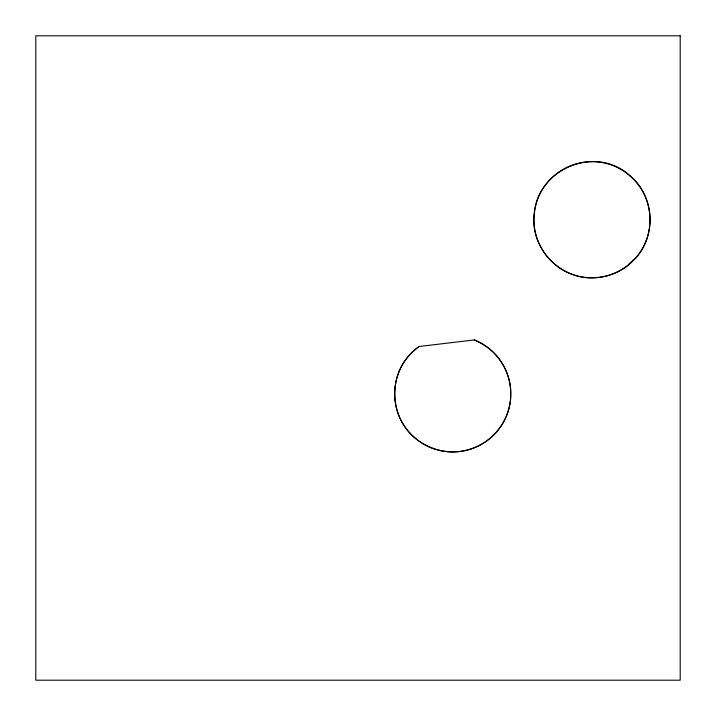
<?xml version="1.0" encoding="UTF-8"?>
<svg xmlns="http://www.w3.org/2000/svg" width="716" height="716" viewBox="0 0 716 716"><rect width="100%" height="100%" fill="white"/><g stroke="black" fill="none" stroke-linecap="round" stroke-linejoin="round"><path stroke-width="1.07" d="M634.304 259.532C656.169 237.47 654.925 198.153 631.816 177.452A65.442 40.776 7.9 0 0 629.283 175.205C595.56 144.569 537.394 169.11 534.279 213.636C529.625 247.378 559.93 279.902 593.886 277.772A35.719 21.874 -6.8 0 0 604.179 276.51C613.37 274.532 622.061 270.299 629.274 264.267M419.111 346.499L474.305 339.93L480.83 343.027L487.668 347.457A92.418 56.591 -6.8 0 1 492.527 351.556C499.687 358.277 505.084 366.861 508.065 376.213A153.886 94.235 -6.8 0 1 510.66 389.826L510.66 397.845A145.661 89.196 -6.8 0 1 509.792 404.594C505.532 427.98 486.701 446.703 463.297 450.937A35.415 21.686 -6.8 0 1 455.546 451.832C442.166 452.494 428.607 448.359 417.911 440.295A92.292 56.743 -7.2 0 1 412.89 436.142C389.871 415.378 388.573 376.115 410.456 354.044A67.564 41.367 -6.8 0 1 419.084 346.49A58.068 58.068 0 0 0 412.64 435.829A58.068 58.068 0 0 0 501.576 425.241A58.068 58.068 0 0 0 474.305 339.93M633.911 259.38A72.629 47.587 -4.1 0 1 628.881 264.061M680.2 35.8L35.8 35.8L35.8 680.2L680.2 680.2L680.2 35.8M559.393 267.766A58.068 58.068 0 0 0 649.931 223.983A58.068 58.068 0 0 0 566.741 167.463A58.068 58.068 0 0 0 559.393 267.766"/></g></svg>
